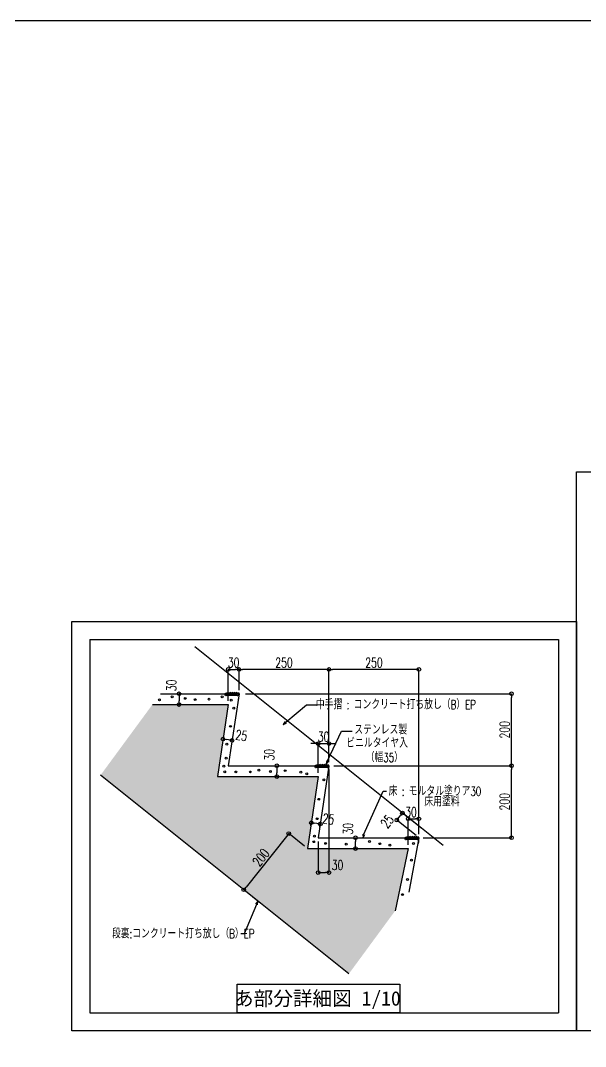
# Model space of a CAD drawing. Extents: x -229451 to 47804, y -161247 to 19812.
# Drawn here: x 25293 to 26864, y -14664 to -11814 of the extents above; entities that cross this region are included whole.
import ezdxf
from ezdxf.enums import TextEntityAlignment as Align

# ---------------------------------------------------------------- set-up
doc = ezdxf.new("R2010")
doc.units = 0
doc.header["$LTSCALE"] = 450
doc.layers.get('0').update_dxf_attribs({"linetype": 'CONTINUOUS'})
doc.layers.get('DEFPOINTS').update_dxf_attribs({"linetype": 'CONTINUOUS'})
doc.layers.add('E0_図面枠B_OFF', color=255, linetype='CONTINUOUS', plot=False)
for name, color, linetype in [('E1_文字A', 3, 'CONTINUOUS'), ('G1_ハッチング', 251, 'CONTINUOUS'), ('G2_ハッチング', 243, 'CONTINUOUS'), ('IC1_寸法', 3, 'CONTINUOUS'), ('ID1_躯体', 7, 'CONTINUOUS'), ('ID7_打放し表示', 231, 'UTILDN'), ('JB1_仕上線A', 130, 'CONTINUOUS'), ('JB4_巾木', 21, 'CONTINUOUS'), ('JZ_雑', 1, 'CONTINUOUS')]:
    doc.layers.add(name, color=color, linetype=linetype)
doc.styles.add('toda-A (0.7)', font='romans.shx', dxfattribs={"width": 0.7, "bigfont": 'extfont.shx'})
doc.styles.add('toda-G', font='')
doc.styles.get('toda-G').set_extended_font_data('MS Gothic')
doc.linetypes.add('UTILDN', pattern='A,5e-13,[130,ltypeshp.shx,S=0.45,R=0,X=0,Y=-0.45],0,-3', length=3)
doc.dimstyles.new('toda 1：10', dxfattribs={"dimscale": 10, "dimtxt": 2.7, "dimasz": 1, "dimexe": 0, "dimexo": 1, "dimgap": 0, "dimtad": 0, "dimdec": 3, "dimzin": 12, "dimdsep": 46, "dimtxsty": 'toda-A (0.7)', "dimblk": 'ORIGIN', "dimcen": 2.5, "dimclrd": 256, "dimclre": 256, "dimclrt": 7, "dimadec": 0, "dimazin": 0, "dimtfac": 1, "dimtdec": 3, "dimtix": 1, "dimtmove": 2, "dimatfit": 3, "dimldrblk": 'ORIGIN', "dimfxl": 0, "dimtvp": 0.7, "dimtolj": 1, "dimtzin": 0, "dimarcsym": 0})

# ---------------------------------------------------------------- blocks, each defined once
blk = doc.blocks.new('_Open30')
at = {"color": 0, "linetype": 'ByBlock', "lineweight": -2}
for p, q in [((-1, 0.27), (0, 0)), ((0, 0), (-1, -0.27)), ((0, 0), (-1, 0))]:
    blk.add_line(p, q, dxfattribs=at)
blk = doc.blocks.new('_Origin')
at = {"color": 0, "linetype": 'ByBlock', "lineweight": -2}
blk.add_line((0, 0), (-1, 0), dxfattribs=at)
blk.add_circle((0, 0), 0.5, dxfattribs=at)
blk = doc.blocks.new('*D545')
at = {"layer": 'DEFPOINTS', "color": 0, "transparency": 16777216}
for p in [(26150.6, -13616.8), (26150.6, -13884.3), (26400.6, -14084.3)]:
    blk.add_point(p, dxfattribs=at)
at = {"layer": 'IC1_寸法', "lineweight": -2, "transparency": 16777216}
for p, q in [((26150.6, -13874.3), (26150.6, -13616.8)), ((26390.6, -13616.8), (26160.6, -13616.8)), ((26400.6, -14074.3), (26400.6, -13616.8))]:
    blk.add_line(p, q, dxfattribs=at)
at = {"layer": 'IC1_寸法', "lineweight": -2, "transparency": 16777216, "xscale": 10, "yscale": 10, "zscale": 10, "rotation": 180}
blk.add_blockref('_Origin', (26150.6, -13616.8), dxfattribs=at)
at = {"layer": 'IC1_寸法', "lineweight": -2, "transparency": 16777216, "xscale": 10, "yscale": 10, "zscale": 10}
blk.add_blockref('_Origin', (26400.6, -13616.8), dxfattribs=at)
at = {"layer": 'IC1_寸法', "color": 7, "transparency": 16777216, "insert": (26275.6, -13597.9), "char_height": 27, "attachment_point": 5, "style": 'toda-A (0.7)'}
blk.add_mtext('\\A1;250', dxfattribs=at)
blk = doc.blocks.new('*D546')
at = {"layer": 'DEFPOINTS', "color": 0, "transparency": 16777216}
for p in [(25900.6, -13616.8), (25900.6, -13684.3), (26150.6, -13884.3)]:
    blk.add_point(p, dxfattribs=at)
at = {"layer": 'IC1_寸法', "lineweight": -2, "transparency": 16777216}
for p, q in [((25900.6, -13674.3), (25900.6, -13616.8)), ((26140.6, -13616.8), (25910.6, -13616.8)), ((26150.6, -13874.3), (26150.6, -13616.8))]:
    blk.add_line(p, q, dxfattribs=at)
at = {"layer": 'IC1_寸法', "lineweight": -2, "transparency": 16777216, "xscale": 10, "yscale": 10, "zscale": 10, "rotation": 180}
blk.add_blockref('_Origin', (25900.6, -13616.8), dxfattribs=at)
at = {"layer": 'IC1_寸法', "lineweight": -2, "transparency": 16777216, "xscale": 10, "yscale": 10, "zscale": 10}
blk.add_blockref('_Origin', (26150.6, -13616.8), dxfattribs=at)
at = {"layer": 'IC1_寸法', "color": 7, "transparency": 16777216, "insert": (26025.6, -13597.9), "char_height": 27, "attachment_point": 5, "style": 'toda-A (0.7)'}
blk.add_mtext('\\A1;250', dxfattribs=at)
blk = doc.blocks.new('*D547')
at = {"layer": 'DEFPOINTS', "color": 0, "transparency": 16777216}
for p in [(26005.8, -13884.3), (26005.8, -13914.3), (26005.8, -13914.3)]:
    blk.add_point(p, dxfattribs=at)
at = {"layer": 'IC1_寸法', "lineweight": -2, "transparency": 16777216}
for p, q in [((25995.8, -13884.3), (26005.8, -13884.3)), ((26005.8, -13894.3), (26005.8, -13904.3)), ((25995.8, -13914.3), (26005.8, -13914.3))]:
    blk.add_line(p, q, dxfattribs=at)
at = {"layer": 'IC1_寸法', "lineweight": -2, "transparency": 16777216, "xscale": 10, "yscale": 10, "zscale": 10}
for p, rotation in [((26005.8, -13884.3), 90), ((26005.8, -13914.3), 270)]:
    blk.add_blockref('_Origin', p, dxfattribs=dict(at, rotation=rotation))
at = {"layer": 'IC1_寸法', "color": 7, "transparency": 16777216, "insert": (25984.7, -13853.7), "char_height": 27, "attachment_point": 5, "rotation": 90, "style": 'toda-A (0.7)'}
blk.add_mtext('\\A1;30', dxfattribs=at)
blk = doc.blocks.new('*D548')
at = {"layer": 'DEFPOINTS', "color": 0, "transparency": 16777216}
for p in [(26150.6, -13884.3, 0), (26120.6, -14084.3, 0), (26150.6, -14181.1)]:
    blk.add_point(p, dxfattribs=at)
at = {"layer": 'IC1_寸法', "lineweight": -2, "transparency": 16777216}
for p, q in [((26150.6, -13894.3), (26150.6, -14181.1)), ((26120.6, -14094.3), (26120.6, -14181.1)), ((26130.6, -14181.1), (26140.6, -14181.1))]:
    blk.add_line(p, q, dxfattribs=at)
at = {"layer": 'IC1_寸法', "lineweight": -2, "transparency": 16777216, "xscale": 10, "yscale": 10, "zscale": 10, "rotation": 180}
blk.add_blockref('_Origin', (26120.6, -14181.1), dxfattribs=at)
at = {"layer": 'IC1_寸法', "lineweight": -2, "transparency": 16777216, "xscale": 10, "yscale": 10, "zscale": 10}
blk.add_blockref('_Origin', (26150.6, -14181.1), dxfattribs=at)
at = {"layer": 'IC1_寸法', "color": 7, "transparency": 16777216, "insert": (26174.3, -14160.3), "char_height": 27, "attachment_point": 5, "style": 'toda-A (0.7)'}
blk.add_mtext('\\A1;30', dxfattribs=at)
blk = doc.blocks.new('*D534')
at = {"layer": 'DEFPOINTS', "color": 0, "transparency": 16777216}
for p in [(26154.1, -13884.3, 0), (26657.7, -13884.3), (26402.2, -14084.3, 0)]:
    blk.add_point(p, dxfattribs=at)
at = {"layer": 'IC1_寸法', "lineweight": -2, "transparency": 16777216}
for p, q in [((26164.1, -13884.3), (26657.7, -13884.3)), ((26657.7, -14074.3), (26657.7, -13894.3)), ((26412.2, -14084.3), (26657.7, -14084.3))]:
    blk.add_line(p, q, dxfattribs=at)
at = {"layer": 'IC1_寸法', "lineweight": -2, "transparency": 16777216, "xscale": 10, "yscale": 10, "zscale": 10}
for p, rotation in [((26657.7, -13884.3), 90), ((26657.7, -14084.3), 270)]:
    blk.add_blockref('_Origin', p, dxfattribs=dict(at, rotation=rotation))
at = {"layer": 'IC1_寸法', "color": 7, "transparency": 16777216, "insert": (26638.8, -13984.3), "char_height": 27, "attachment_point": 5, "rotation": 90, "style": 'toda-A (0.7)'}
blk.add_mtext('\\A1;200', dxfattribs=at)
blk = doc.blocks.new('*D535')
at = {"layer": 'DEFPOINTS', "color": 0, "transparency": 16777216}
for p in [(25908.6, -13684.3), (26657.7, -13684.3), (26154.1, -13884.3, 0)]:
    blk.add_point(p, dxfattribs=at)
at = {"layer": 'IC1_寸法', "lineweight": -2, "transparency": 16777216}
for p, q in [((25918.6, -13684.3), (26657.7, -13684.3)), ((26657.7, -13874.3), (26657.7, -13694.3)), ((26164.1, -13884.3), (26657.7, -13884.3))]:
    blk.add_line(p, q, dxfattribs=at)
at = {"layer": 'IC1_寸法', "lineweight": -2, "transparency": 16777216, "xscale": 10, "yscale": 10, "zscale": 10}
for p, rotation in [((26657.7, -13684.3), 90), ((26657.7, -13884.3), 270)]:
    blk.add_blockref('_Origin', p, dxfattribs=dict(at, rotation=rotation))
at = {"layer": 'IC1_寸法', "color": 7, "transparency": 16777216, "insert": (26638.8, -13784.3), "char_height": 27, "attachment_point": 5, "rotation": 90, "style": 'toda-A (0.7)'}
blk.add_mtext('\\A1;200', dxfattribs=at)
blk = doc.blocks.new('*D536')
at = {"layer": 'DEFPOINTS', "color": 0, "transparency": 16777216}
for p in [(26150.6, -13822.6), (26150.6, -13884.3, 0), (26120.6, -13914.3, 0)]:
    blk.add_point(p, dxfattribs=at)
at = {"layer": 'IC1_寸法', "lineweight": -2, "transparency": 16777216}
for p, q in [((26110.6, -13822.6), (26100.6, -13822.6)), ((26120.6, -13904.3), (26120.6, -13822.6)), ((26120.6, -13822.6), (26150.6, -13822.6)), ((26150.6, -13874.3), (26150.6, -13822.6)), ((26160.6, -13822.6), (26170.6, -13822.6))]:
    blk.add_line(p, q, dxfattribs=at)
at = {"layer": 'IC1_寸法', "lineweight": -2, "transparency": 16777216, "xscale": 10, "yscale": 10, "zscale": 10}
blk.add_blockref('_Origin', (26120.6, -13822.6), dxfattribs=at)
at = {"layer": 'IC1_寸法', "lineweight": -2, "transparency": 16777216, "xscale": 10, "yscale": 10, "zscale": 10, "rotation": 180}
blk.add_blockref('_Origin', (26150.6, -13822.6), dxfattribs=at)
at = {"layer": 'IC1_寸法', "color": 7, "transparency": 16777216, "insert": (26135.6, -13803.7), "char_height": 27, "attachment_point": 5, "style": 'toda-A (0.7)'}
blk.add_mtext('\\A1;30', dxfattribs=at)
blk = doc.blocks.new('*D537')
at = {"layer": 'DEFPOINTS', "color": 0, "transparency": 16777216}
for p in [(25900.6, -13616.8), (25900.6, -13684.3, 0), (25870.6, -13714.3, 0)]:
    blk.add_point(p, dxfattribs=at)
at = {"layer": 'IC1_寸法', "lineweight": -2, "transparency": 16777216}
for p, q in [((25870.6, -13704.3), (25870.6, -13616.8)), ((25880.6, -13616.8), (25890.6, -13616.8)), ((25900.6, -13674.3), (25900.6, -13616.8))]:
    blk.add_line(p, q, dxfattribs=at)
at = {"layer": 'IC1_寸法', "lineweight": -2, "transparency": 16777216, "xscale": 10, "yscale": 10, "zscale": 10, "rotation": 180}
blk.add_blockref('_Origin', (25870.6, -13616.8), dxfattribs=at)
at = {"layer": 'IC1_寸法', "lineweight": -2, "transparency": 16777216, "xscale": 10, "yscale": 10, "zscale": 10}
blk.add_blockref('_Origin', (25900.6, -13616.8), dxfattribs=at)
at = {"layer": 'IC1_寸法', "color": 7, "transparency": 16777216, "insert": (25885.6, -13597.6), "char_height": 27, "attachment_point": 5, "style": 'toda-A (0.7)'}
blk.add_mtext('\\A1;30', dxfattribs=at)
blk = doc.blocks.new('*D538')
at = {"layer": 'DEFPOINTS', "color": 0, "transparency": 16777216}
for p in [(26400.6, -14031.7), (26400.6, -14084.3, 0), (26370.6, -14114.3, 0)]:
    blk.add_point(p, dxfattribs=at)
at = {"layer": 'IC1_寸法', "lineweight": -2, "transparency": 16777216}
for p, q in [((26370.6, -14104.3), (26370.6, -14031.7)), ((26380.6, -14031.7), (26390.6, -14031.7)), ((26400.6, -14074.3), (26400.6, -14031.7))]:
    blk.add_line(p, q, dxfattribs=at)
at = {"layer": 'IC1_寸法', "lineweight": -2, "transparency": 16777216, "xscale": 10, "yscale": 10, "zscale": 10, "rotation": 180}
blk.add_blockref('_Origin', (26370.6, -14031.7), dxfattribs=at)
at = {"layer": 'IC1_寸法', "lineweight": -2, "transparency": 16777216, "xscale": 10, "yscale": 10, "zscale": 10}
blk.add_blockref('_Origin', (26400.6, -14031.7), dxfattribs=at)
at = {"layer": 'IC1_寸法', "color": 7, "transparency": 16777216, "insert": (26378.4, -14013.2), "char_height": 27, "attachment_point": 5, "style": 'toda-A (0.7)'}
blk.add_mtext('\\A1;30', dxfattribs=at)
blk = doc.blocks.new('*D539')
at = {"layer": 'DEFPOINTS', "color": 0, "transparency": 16777216}
for p in [(25730.6, -13684.3, 0), (25730.6, -13714.3, 0), (25733.9, -13714.3)]:
    blk.add_point(p, dxfattribs=at)
at = {"layer": 'IC1_寸法', "lineweight": -2, "transparency": 16777216}
for p, q in [((25740.6, -13684.3), (25733.9, -13684.3)), ((25733.9, -13694.3), (25733.9, -13704.3)), ((25740.6, -13714.3), (25733.9, -13714.3))]:
    blk.add_line(p, q, dxfattribs=at)
at = {"layer": 'IC1_寸法', "lineweight": -2, "transparency": 16777216, "xscale": 10, "yscale": 10, "zscale": 10}
for p, rotation in [((25733.9, -13684.3), 90), ((25733.9, -13714.3), 270)]:
    blk.add_blockref('_Origin', p, dxfattribs=dict(at, rotation=rotation))
at = {"layer": 'IC1_寸法', "color": 7, "transparency": 16777216, "insert": (25712.8, -13661), "char_height": 27, "attachment_point": 5, "rotation": 90, "style": 'toda-A (0.7)'}
blk.add_mtext('\\A1;30', dxfattribs=at)
blk = doc.blocks.new('*D540')
at = {"layer": 'DEFPOINTS', "color": 0, "transparency": 16777216}
for p in [(25855.9, -13812.6, 0), (25856.2, -13810.2), (25880.8, -13816.3, 0)]:
    blk.add_point(p, dxfattribs=at)
at = {"layer": 'IC1_寸法', "lineweight": -2, "transparency": 16777216}
for p, q in [((25857.3, -13802.7), (25856.2, -13810.2)), ((25871.3, -13812.4), (25866.1, -13811.7)), ((25882.3, -13806.4), (25881.2, -13813.9))]:
    blk.add_line(p, q, dxfattribs=at)
at = {"layer": 'IC1_寸法', "lineweight": -2, "transparency": 16777216, "xscale": 10, "yscale": 10, "zscale": 10}
for p, rotation in [((25856.2, -13810.2), 171.4693210394267), ((25881.2, -13813.9), 351.4693210394267)]:
    blk.add_blockref('_Origin', p, dxfattribs=dict(at, rotation=rotation))
at = {"layer": 'IC1_寸法', "color": 7, "transparency": 16777216, "insert": (25907.1, -13800.2), "char_height": 27, "attachment_point": 5, "rotation": 351.4693, "style": 'toda-A (0.7)'}
blk.add_mtext('\\A1;25', dxfattribs=at)
blk = doc.blocks.new('*D541')
at = {"layer": 'DEFPOINTS', "color": 0, "transparency": 16777216}
for p in [(26101.4, -14042.5), (26101.6, -14041.1, 0), (26126.5, -14044.8, 0)]:
    blk.add_point(p, dxfattribs=at)
at = {"layer": 'IC1_寸法', "lineweight": -2, "transparency": 16777216}
for p, q in [((26100.1, -14051), (26101.4, -14042.5)), ((26116.4, -14044.8), (26111.3, -14044)), ((26125, -14054.7), (26126.3, -14046.2))]:
    blk.add_line(p, q, dxfattribs=at)
at = {"layer": 'IC1_寸法', "lineweight": -2, "transparency": 16777216, "xscale": 10, "yscale": 10, "zscale": 10}
for p, rotation in [((26101.4, -14042.5), 171.469234390038), ((26126.3, -14046.2), 351.469234390038)]:
    blk.add_blockref('_Origin', p, dxfattribs=dict(at, rotation=rotation))
at = {"layer": 'IC1_寸法', "color": 7, "transparency": 16777216, "insert": (26148.9, -14032.5), "char_height": 27, "attachment_point": 5, "rotation": 351.4692, "style": 'toda-A (0.7)'}
blk.add_mtext('\\A1;25', dxfattribs=at)
blk = doc.blocks.new('*D542')
at = {"layer": 'DEFPOINTS', "color": 0, "transparency": 16777216}
for p in [(26224.4, -14084.3), (26230.6, -14084.3, 0), (26230.6, -14114.3, 0)]:
    blk.add_point(p, dxfattribs=at)
at = {"layer": 'IC1_寸法', "lineweight": -2, "transparency": 16777216}
for p, q in [((26220.6, -14084.3), (26224.4, -14084.3)), ((26224.4, -14104.3), (26224.4, -14094.3)), ((26220.6, -14114.3), (26224.4, -14114.3))]:
    blk.add_line(p, q, dxfattribs=at)
at = {"layer": 'IC1_寸法', "lineweight": -2, "transparency": 16777216, "xscale": 10, "yscale": 10, "zscale": 10}
for p, rotation in [((26224.4, -14084.3), 90), ((26224.4, -14114.3), 270)]:
    blk.add_blockref('_Origin', p, dxfattribs=dict(at, rotation=rotation))
at = {"layer": 'IC1_寸法', "color": 7, "transparency": 16777216, "insert": (26203.3, -14059.3), "char_height": 27, "attachment_point": 5, "rotation": 90, "style": 'toda-A (0.7)'}
blk.add_mtext('\\A1;30', dxfattribs=at)
blk = doc.blocks.new('*D543')
at = {"layer": 'DEFPOINTS', "color": 0, "transparency": 16777216}
for p in [(26090.6, -14114.3, 0), (25913.8, -14229), (25965.7, -14270.4, 0)]:
    blk.add_point(p, dxfattribs=at)
at = {"layer": 'IC1_寸法', "lineweight": -2, "transparency": 16777216}
for p, q in [((26082.8, -14108), (26038.8, -14072.8)), ((26032.5, -14080.6), (25920.1, -14221.2)), ((25957.9, -14264.2), (25913.8, -14229))]:
    blk.add_line(p, q, dxfattribs=at)
at = {"layer": 'IC1_寸法', "lineweight": -2, "transparency": 16777216, "xscale": 10, "yscale": 10, "zscale": 10}
for p, rotation in [((26038.8, -14072.8), 51.34015717067277), ((25913.8, -14229), 231.3401571706728)]:
    blk.add_blockref('_Origin', p, dxfattribs=dict(at, rotation=rotation))
at = {"layer": 'IC1_寸法', "color": 7, "transparency": 16777216, "insert": (25961.5, -14139.1), "char_height": 27, "attachment_point": 5, "rotation": 51.3402, "style": 'toda-A (0.7)'}
blk.add_mtext('\\A1;200', dxfattribs=at)
blk = doc.blocks.new('*D544')
at = {"layer": 'DEFPOINTS', "color": 0, "transparency": 16777216}
for p in [(26354.8, -14015.6), (26416.2, -14064.7, 0), (26400.6, -14084.3, 0)]:
    blk.add_point(p, dxfattribs=at)
at = {"layer": 'IC1_寸法', "lineweight": -2, "transparency": 16777216}
for p, q in [((26408.4, -14058.5), (26354.8, -14015.6)), ((26392.8, -14078), (26339.2, -14035.2)), ((26345.5, -14027.4), (26348.6, -14023.5))]:
    blk.add_line(p, q, dxfattribs=at)
at = {"layer": 'IC1_寸法', "lineweight": -2, "transparency": 16777216, "xscale": 10, "yscale": 10, "zscale": 10}
for p, rotation in [((26354.8, -14015.6), 51.34015717068876), ((26339.2, -14035.2), 231.3401571706888)]:
    blk.add_blockref('_Origin', p, dxfattribs=dict(at, rotation=rotation))
at = {"layer": 'IC1_寸法', "color": 7, "transparency": 16777216, "insert": (26312.4, -14039.1), "char_height": 27, "attachment_point": 5, "rotation": 51.3402, "style": 'toda-A (0.7)'}
blk.add_mtext('\\A1;25', dxfattribs=at)

msp = doc.modelspace()

# ---------------------------------------------------------------- hatches: boundary and pattern name
at = {"layer": 'G1_ハッチング'}
h = msp.add_hatch(color=256, dxfattribs=at)
h.dxf.hatch_style = 1
h.paths.add_polyline_path([(25659.9523, -13714.2688), (25870.6077, -13714.2688), (25840.608, -13914.2688), (26120.6077, -13914.2688), (26090.5237, -14114.2688), (26370.6077, -14114.2688), (26334.7675, -14286.9387), (26205.7567, -14462.5137), (25515.7549, -13910.5117)])

# ---------------------------------------------------------------- linework, layer by layer
at = {"layer": 'E0_図面枠B_OFF'}
msp.add_lwpolyline([(19258.5023, -11813.9572), (47804.4774, -11813.9572), (47804.4774, -29216.7977), (19258.5023, -29216.7977)], close=True, dxfattribs=at)
at = {"layer": 'E0_図面枠B_OFF', "linetype": 'Continuous'}
for points in [[(26838.5047, -13068.1764), (28247.2107, -13068.1764), (28247.2107, -14620.7075), (26838.5047, -14620.7075)], [(25436.0191, -13483.913), (26838.5047, -13483.913), (26838.5047, -14620.7075), (25436.0191, -14620.7075)]]:
    msp.add_lwpolyline(points, close=True, dxfattribs=at)
at = {"layer": 'E1_文字A', "linetype": 'Continuous'}
for p, q in [((25486.0191, -13533.913), (25486.0191, -14570.7075)), ((25486.0191, -13533.913), (26788.5047, -13533.913)), ((26788.5047, -13533.913), (26788.5047, -14570.7075)), ((25486.0191, -14570.7075), (26788.5047, -14570.7075))]:
    msp.add_line(p, q, dxfattribs=at)
at = {"layer": 'E1_文字A', "color": 3, "linetype": 'ByBlock'}
for p, q in [((26030.9733, -13763.5042), (26088.251, -13714.9304)), ((26088.251, -13714.9304), (26115.6023, -13714.9304)), ((26146.8519, -13871.0515, 0), (26185.1938, -13788.1812, 0)), ((26185.1938, -13788.1812, 0), (26215.1938, -13788.1812, 0)), ((26247.5572, -14074.5342, 0), (26300.8213, -13954.8551)), ((26300.8213, -13954.8551), (26310.8213, -13954.8551)), ((25915.3179, -14351.1629), (25905.3179, -14351.1629))]:
    msp.add_line(p, q, dxfattribs=at)
msp.add_lwpolyline([(25949.1095, -14269.4317), (25915.3179, -14351.1629)], dxfattribs=at)
at = {"layer": 'E1_文字A', "linetype": 'Continuous'}
msp.add_lwpolyline([(26347.4745, -14570.7075), (25895.8777, -14570.7075), (25895.8777, -14490.7074), (26347.4745, -14490.7074)], close=True, dxfattribs=at)
at = {"layer": 'G2_ハッチング'}
for centre in [(25679.288, -13701.1044), (25714.9111, -13692.7724), (25751.3185, -13697.2159), (25778.8326, -13700.5489), (25817.1855, -13699.4379), (25853.5929, -13693.0502), (25879.1616, -13701.9371), (25885.808, -13724.1835), (25876.916, -13774.8346), (25866.6901, -13824.1522), (25864.9111, -13863.2505), (25858.2431, -13885.4657), (25860.9095, -13901.0165), (25891.5885, -13901.4608), (25932.0484, -13901.4608), (25956.0568, -13896.5735), (25987.6781, -13900.4768, 0), (26029.0688, -13897.9683), (26072.1964, -13901.967), (26088.6467, -13906.8542), (26136.6762, -13923.4732), (26122.1295, -13977.4036, 0), (26117.5569, -14031.4391), (26109.9988, -14079.8682), (26108.2211, -14095.419), (26141.2652, -14099.9495), (26198.6204, -14102.171), (26263.09, -14094.618), (26291.9901, -14100.8381), (26320.0001, -14104.8368), (26385.4017, -14100.5275), (26379.6047, -14146.6688), (26368.9515, -14200.4961), (26355.169, -14242.2602)]:
    msp.add_circle(centre, 2.554, dxfattribs=at)
at = {"layer": 'ID1_躯体'}
for p, q in [((25659.9523, -13714.2688, 0), (25870.6077, -13714.2688, 0)), ((25870.6077, -13714.2688, 0), (25840.608, -13914.2688, 0)), ((26205.7567, -14462.5137, 0), (25515.7549, -13910.5117, 0)), ((25840.608, -13914.2688, 0), (26120.6077, -13914.2688, 0)), ((26120.6077, -13914.2688, 0), (26090.6077, -14114.2688, 0)), ((26090.6077, -14114.2688, 0), (26370.6077, -14114.2688, 0)), ((26370.6077, -14114.2688, 0), (26334.7675, -14286.9387, 0))]:
    msp.add_line(p, q, dxfattribs=at)
at = {"layer": 'ID7_打放し表示', "ltscale": 0.2}
msp.add_line((26205.7567, -14462.5137, 0), (25515.7549, -13910.5117, 0), dxfattribs=at)
at = {"layer": 'JB1_仕上線A'}
for p, q in [((25681.996, -13684.2688, 0), (25900.6081, -13684.2688, 0)), ((25900.6081, -13684.2688, 0), (25870.6081, -13884.2688, 0)), ((25870.6081, -13884.2688, 0), (26150.6081, -13884.2688, 0)), ((26150.6081, -13884.2688, 0), (26120.6081, -14084.2688, 0)), ((26120.6081, -14084.2688, 0), (26400.6081, -14084.2688, 0)), ((26400.6081, -14084.2688, 0), (26372.4392, -14235.67, 0))]:
    msp.add_line(p, q, dxfattribs=at)
at = {"layer": 'JB4_巾木'}
msp.add_line((26467.746, -14105.9639, 0), (25777.7443, -13553.9618, 0), dxfattribs=at)
at = {"layer": 'JZ_雑'}
for p, q in [((25866.9667, -13682.3688, 0), (25869.8667, -13680.6688, 0)), ((25872.7667, -13682.3688, 0), (25869.8667, -13680.6688, 0)), ((25872.7667, -13682.3688, 0), (25875.6667, -13680.6688, 0)), ((25878.5667, -13682.3688, 0), (25875.6667, -13680.6688, 0)), ((25878.5667, -13682.3688, 0), (25881.4667, -13680.6688, 0)), ((25884.3667, -13682.3688, 0), (25881.4667, -13680.6688, 0)), ((25884.3667, -13682.3688, 0), (25887.2667, -13680.6688, 0)), ((25890.1667, -13682.3688, 0), (25887.2667, -13680.6688, 0)), ((25890.1667, -13682.3688, 0), (25893.0667, -13680.6688, 0)), ((25895.9667, -13682.3688, 0), (25893.0667, -13680.6688, 0)), ((25860.6667, -13684.2688, 0), (25866.0667, -13682.1688, 0)), ((25860.6667, -13684.2688, 0), (25861.2667, -13689.2688, 0)), ((25866.7667, -13684.3688, 0), (25863.3667, -13686.0688, 0)), ((25895.4667, -13689.2688, 0), (25863.9667, -13689.2688, 0)), ((25900.6081, -13682.3688, 0), (25895.9667, -13682.3688, 0)), ((25899.2667, -13700.2688, 0), (25898.5667, -13700.1688, 0)), ((26116.8121, -13882.3688, 0), (26119.7121, -13880.6688, 0)), ((26122.6121, -13882.3688, 0), (26119.7121, -13880.6688, 0)), ((26122.6121, -13882.3688, 0), (26125.5121, -13880.6688, 0)), ((26128.4121, -13882.3688, 0), (26125.5121, -13880.6688, 0)), ((26128.4121, -13882.3688, 0), (26131.3121, -13880.6688, 0)), ((26134.2121, -13882.3688, 0), (26131.3121, -13880.6688, 0)), ((26134.2121, -13882.3688, 0), (26137.1121, -13880.6688, 0)), ((26140.0121, -13882.3688, 0), (26137.1121, -13880.6688, 0)), ((26140.0121, -13882.3688, 0), (26142.9121, -13880.6688, 0)), ((26145.8121, -13882.3688, 0), (26142.9121, -13880.6688, 0)), ((26110.5121, -13884.2688, 0), (26115.9121, -13882.1688, 0)), ((26110.5121, -13884.2688, 0), (26111.1121, -13889.2688, 0)), ((26116.6121, -13884.3688, 0), (26113.2121, -13886.0688, 0)), ((26145.3121, -13889.2688, 0), (26113.8121, -13889.2688, 0)), ((26150.4534, -13882.3688, 0), (26145.8121, -13882.3688, 0)), ((26149.1121, -13900.2688, 0), (26148.4121, -13900.1688, 0)), ((26360.5681, -14084.2688, 0), (26365.9681, -14082.1688, 0)), ((26360.5681, -14084.2688, 0), (26361.1681, -14089.2688, 0)), ((26366.6681, -14084.3688, 0), (26363.2681, -14086.0688, 0)), ((26395.3681, -14089.2688, 0), (26363.8681, -14089.2688, 0)), ((26366.8681, -14082.3688, 0), (26369.7681, -14080.6688, 0)), ((26372.6681, -14082.3688, 0), (26369.7681, -14080.6688, 0)), ((26372.6681, -14082.3688, 0), (26375.5681, -14080.6688, 0)), ((26378.4681, -14082.3688, 0), (26375.5681, -14080.6688, 0)), ((26378.4681, -14082.3688, 0), (26381.3681, -14080.6688, 0)), ((26384.2681, -14082.3688, 0), (26381.3681, -14080.6688, 0)), ((26384.2681, -14082.3688, 0), (26387.1681, -14080.6688, 0)), ((26390.0681, -14082.3688, 0), (26387.1681, -14080.6688, 0)), ((26390.0681, -14082.3688, 0), (26392.9681, -14080.6688, 0)), ((26395.8681, -14082.3688, 0), (26392.9681, -14080.6688, 0)), ((26400.5094, -14082.3688, 0), (26395.8681, -14082.3688, 0)), ((26399.1681, -14100.2688, 0), (26398.4681, -14100.1688, 0))]:
    msp.add_line(p, q, dxfattribs=at)
for centre, radius, start, end in [((25864.8667, -13687.3688, 0), 1.9, 125.06, 267.7100061), ((25866.2667, -13683.3688, 0), 1.2, 299.6200061, 100.34), ((25874.2667, -13690.2688, 0), 3, 19.87, 160.13), ((25887.1667, -13690.2688, 0), 3, 19.87, 160.13), ((25896.0667, -13686.6688, 0), 2.7, 256.4600061, 73.41), ((25896.7667, -13683.0688, 0), 1.1, 144.8, 268.3300061), ((25848.4667, -13687.5688, 0), 52.4, 345.9600061, 5.6952146), ((26114.7121, -13887.3688, 0), 1.9, 125.06, 267.7100061), ((26116.1121, -13883.3688, 0), 1.2, 299.6200061, 100.34), ((26124.1121, -13890.2688, 0), 3, 19.87, 160.13), ((26137.0121, -13890.2688, 0), 3, 19.87, 160.13), ((26145.9121, -13886.6688, 0), 2.7, 256.4600061, 73.41), ((26146.6121, -13883.0688, 0), 1.1, 144.8, 268.3300061), ((26098.3121, -13887.5688, 0), 52.4, 345.9600061, 5.6952146), ((26364.7681, -14087.3688, 0), 1.9, 125.06, 267.7100061), ((26366.1681, -14083.3688, 0), 1.2, 299.6200061, 100.34), ((26374.1681, -14090.2688, 0), 3, 19.87, 160.13), ((26387.0681, -14090.2688, 0), 3, 19.87, 160.13), ((26395.9681, -14086.6688, 0), 2.7, 256.4600061, 73.41), ((26396.6681, -14083.0688, 0), 1.1, 144.8, 268.3300061), ((26348.3681, -14087.5688, 0), 52.4, 345.9600061, 5.6952146)]:
    msp.add_arc(centre, radius, start, end, dxfattribs=at)

# ---------------------------------------------------------------- block references
at = {"layer": 'E1_文字A', "color": 3, "linetype": 'ByBlock'}
for p, xscale, yscale, zscale, rotation in [((26023.145, -13769.7265), -10, 10, 10, 38.47951624614252), ((26143.1566, -13880.3437, 0), -10, 10, 10, 68.31357333169649), ((26245.2686, -14084.2688, 0), -9.999999999999998, 9.999999999999998, 9.999999999999998, 76.77039544002997), ((25952.774, -14260.1274, 0), -9.999999999999998, 9.999999999999998, 9.999999999999998, 248.503266252535)]:
    msp.add_blockref('_Open30', p, dxfattribs=dict(at, xscale=xscale, yscale=yscale, zscale=zscale, rotation=rotation))

# ---------------------------------------------------------------- texts
at = {"layer": 'E1_文字A', "color": 3, "linetype": 'ByBlock', "style": 'toda-A (0.7)', "width": 0.7}
for s, p in [('中手摺 : コンクリート打ち放し（B）EP', (26114.2323, -13726.9976)), ('ステンレス製', (26220.9243, -13797.1468)), ('ビニルタイヤ入', (26198.5308, -13833.8162)), ('（幅35）', (26252.6975, -13873.9178)), ('床 : モルタル塗りア30', (26316.2594, -13967.9149)), ('床用塗料', (26415.7226, -13996.9928)), ('段裏:コンクリート打ち放し（B）EP', (25547.3456, -14363.4249))]:
    msp.add_text(s, height=25, dxfattribs=at).set_placement(p)
at = {"layer": 'E1_文字A', "linetype": 'Continuous', "style": 'toda-G'}
msp.add_text('あ部分詳細図 1/10', height=40, dxfattribs=at).set_placement((26118.2986, -14530.7074), align=Align.MIDDLE_CENTER)

# ---------------------------------------------------------------- dimensions: what is measured, and where the dimension line sits
at = {"layer": 'IC1_寸法'}
for base, p1, p2, angle, picture, middle in [((25900.6081, -13616.7629), (25870.6077, -13714.2688, 0), (25900.6081, -13684.2688, 0), 180, '*D537', (25885.6455, -13597.647)), ((25733.9299, -13714.2688), (25730.5818, -13684.2688, 0), (25730.5818, -13714.2688, 0), 90, '*D539', (25712.8299, -13661.0446)), ((26005.8276, -13914.2688, 0), (26005.8276, -13884.2688, 0), (26005.8276, -13914.2688, 0), 90, '*D547', (25984.7276, -13853.72, 0)), ((26150.6081, -14181.0737), (26120.6081, -14084.2688, 0), (26150.6081, -13884.2688, 0), 180, '*D548', (26174.3044, -14160.3488)), ((26354.8463, -14015.6437), (26400.6081, -14084.2688, 0), (26416.2255, -14064.7471, 0), 51.3401572, '*D544', (26312.3611, -14039.1008)), ((26400.6081, -14031.7021), (26370.6077, -14114.2688, 0), (26400.6081, -14084.2688, 0), 180, '*D538', (26378.418, -14013.1897))]:
    dim = msp.add_linear_dim(base=base, p1=p1, p2=p2, angle=angle, dimstyle='toda 1：10', dxfattribs=at)
    dim.commit()
    dim.dimension.update_dxf_attribs({"geometry": picture, "text_midpoint": middle, "dimtype": 160})
for base, p1, p2, angle, picture, middle in [((25900.6081, -13616.7629, 0), (26150.6081, -13884.2688, 0), (25900.6081, -13684.2688, 0), 180, '*D546', (26025.6081, -13597.8629, 0)), ((26150.6081, -13616.7629, 0), (26400.6081, -14084.2688, 0), (26150.6081, -13884.2688, 0), 180, '*D545', (26275.6081, -13597.8629, 0)), ((26657.7233, -13684.2688), (26154.0595, -13884.2688, 0), (25908.584, -13684.2688), 90, '*D535', (26638.8233, -13784.2688)), ((26150.6081, -13822.6269), (26120.6077, -13914.2688, 0), (26150.6081, -13884.2688, 0), 180, '*D536', (26135.6079, -13803.7269)), ((26657.7233, -13884.2688), (26402.2296, -14084.2688, 0), (26154.0595, -13884.2688, 0), 90, '*D534', (26638.8233, -13984.2688))]:
    dim = msp.add_linear_dim(base=base, p1=p1, p2=p2, angle=angle, dimstyle='toda 1：10', dxfattribs=at)
    dim.commit()
    dim.dimension.update_dxf_attribs({"geometry": picture, "text_midpoint": middle})
for base, p1, p2, angle, picture, middle, dimtype in [((25856.2229, -13810.1686), (25880.7978, -13816.3371, 0), (25855.8587, -13812.5963, 0), 171.469321, '*D540', (25907.1423, -13800.1576), 161), ((26101.3723, -14042.5049, 0), (26126.5262, -14044.8144, 0), (26101.587, -14041.0735, 0), 171.4692344, '*D541', (26148.8751, -14032.5038, 0), 161), ((26224.3925, -14084.2688), (26230.6077, -14114.2688, 0), (26230.6077, -14084.2688, 0), 90, '*D542', (26203.2925, -14059.2688), 160)]:
    dim = msp.add_linear_dim(base=base, p1=p1, p2=p2, angle=angle, dimstyle='toda 1：10', override={"dimdec": 0}, dxfattribs=at)
    dim.commit()
    dim.dimension.update_dxf_attribs({"geometry": picture, "text_midpoint": middle, "dimtype": dimtype})
dim = msp.add_aligned_dim(p1=(26090.6077, -14114.2688, 0), p2=(25965.6683, -14270.4428, 0), distance=-66.3938, dimstyle='toda 1：10', override={"dimdec": 0}, dxfattribs=at)
dim.commit()
dim.dimension.update_dxf_attribs({"geometry": '*D543', "text_midpoint": (25961.5348, -14139.0732)})

doc.saveas('drawing.dxf')
